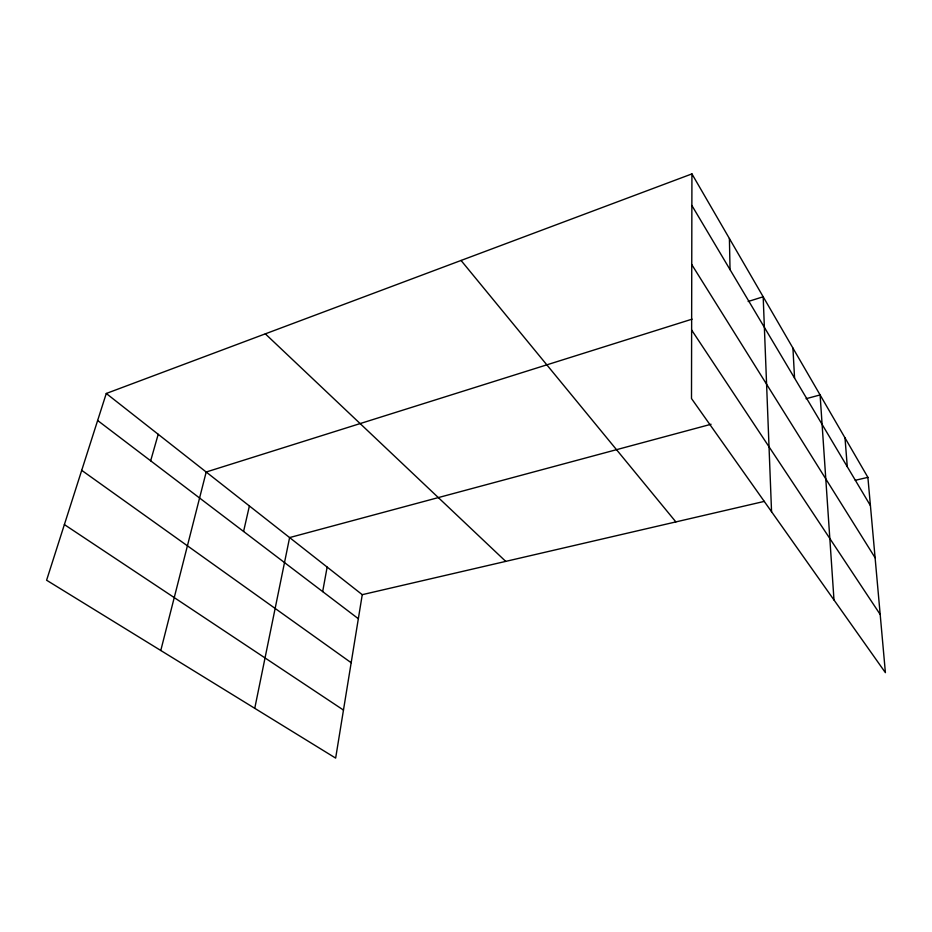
<?xml version="1.0" encoding="UTF-8"?>
<svg xmlns="http://www.w3.org/2000/svg" width="932" height="932" viewBox="0 0 932 932"><rect width="100%" height="100%" fill="white"/><g stroke="black" fill="none" stroke-linecap="round" stroke-linejoin="round"><path stroke-width="1.4" d="M691.928 173.9L691.497 398.547L885.4 672.659L867.89 477.359L691.928 173.9L106.271 393.479L46.6 580.228L335.648 758.1L362.257 594.674L106.271 393.479M322.67 591.587L327.144 567.075M254.751 708.32L289.607 537.578L711.069 424.258M243.578 531.45L249.392 505.96M160.782 650.489L206.193 472.011L692.08 319.152M150.658 460.804L158.207 434.3M748.14 301.514L763.18 296.772L771.556 511.726M806.04 398.721L820.102 394.935L833.989 599.987M362.257 594.674L764.415 501.369M855.261 480.295L867.89 477.359M64.378 524.576L343.465 710.067M81.713 470.345L351.178 662.722M97.639 420.495L358.342 618.72M265.317 333.842L505.738 561.39M461.06 260.459L675.863 521.908M691.626 330.033L880.181 614.468M691.754 264.572L875.101 557.755M691.87 205.483L870.418 505.61M844.998 437.865L847.281 466.711M792.934 348.09L794.565 378.112M729.407 238.522L730.036 269.628"/></g></svg>
